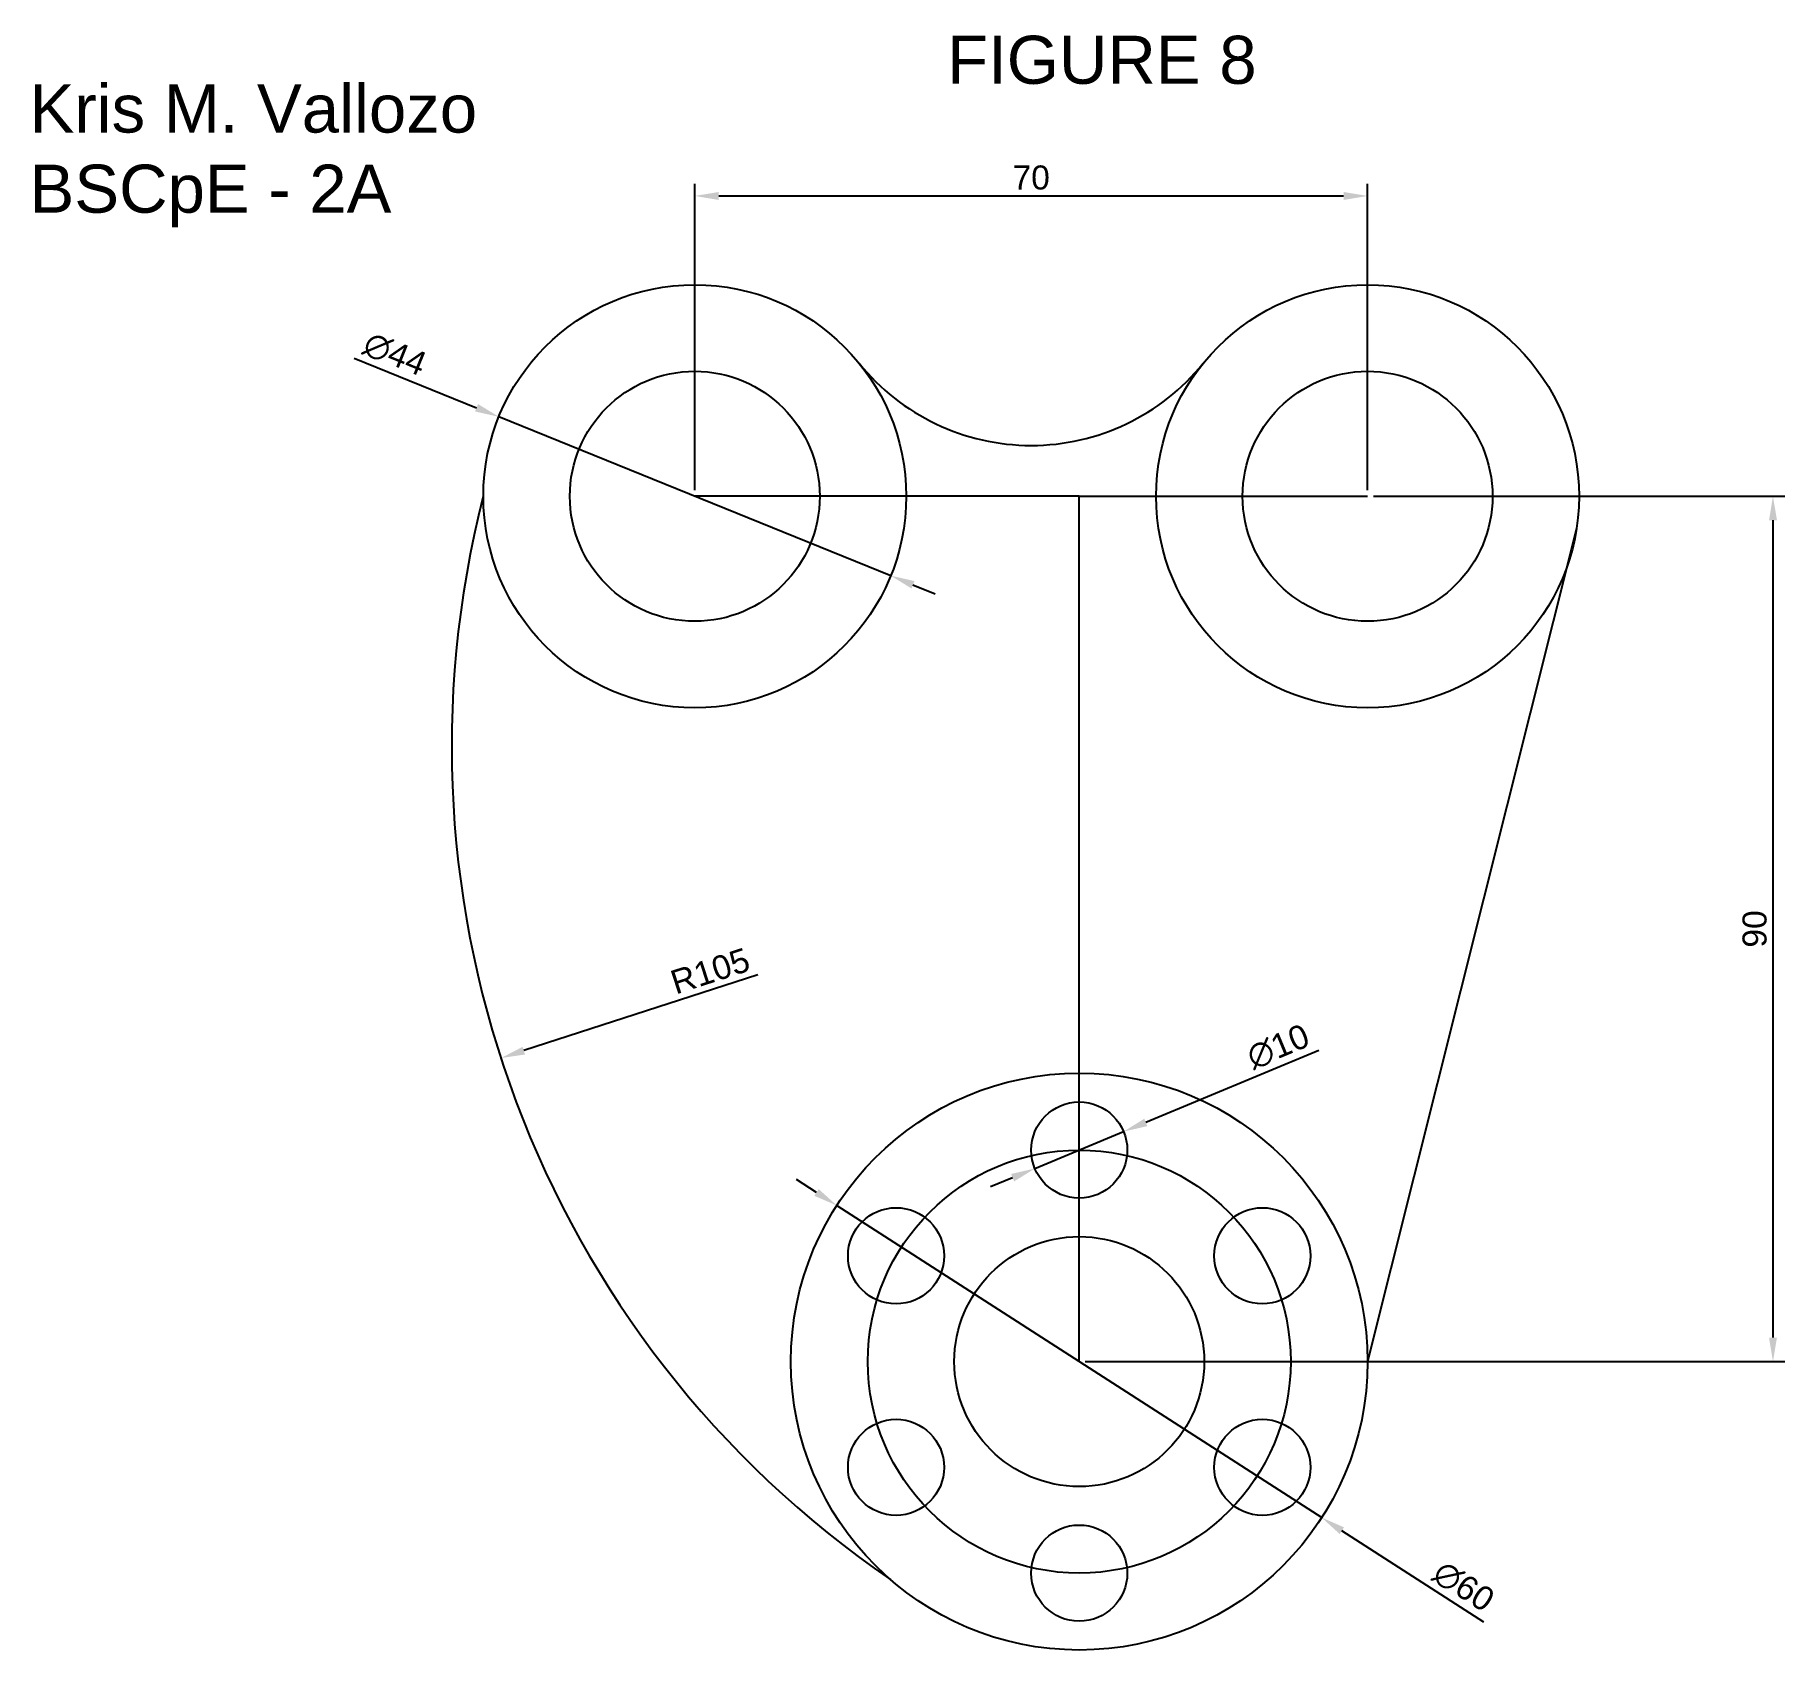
# Model space of a CAD drawing. Header units: inches. Extents: x 653 to 835, y 416 to 584.
import ezdxf

# ---------------------------------------------------------------- set-up
doc = ezdxf.new("R2010")
doc.units = ezdxf.units.IN
doc.header["$MEASUREMENT"] = 0
doc.styles.get("Standard").update_dxf_attribs({"font": 'arial.ttf'})
doc.dimstyles.new('ISO-25', dxfattribs={"dimtxt": 2.5, "dimasz": 2.5, "dimexe": 1.25, "dimexo": 0.625, "dimtad": 1, "dimtxsty": 'Standard', "dimcen": 2.5, "dimclrd": 254, "dimclre": 254, "dimclrt": 254, "dimadec": 0, "dimazin": 0, "dimtfac": 1, "dimtmove": 0, "dimatfit": 3, "dimfxl": 1, "dimarcsym": 0})

# ---------------------------------------------------------------- blocks, each defined once
blk = doc.blocks.new('*U51')
at = {"ltscale": 1e-07}
blk.add_circle((0, 0), 5, dxfattribs=at)
blk = doc.blocks.new('*U52')
at = {"color": 0, "linetype": 'ByBlock', "lineweight": -2, "transparency": 16777216}
blk.add_blockref('*U51', (4015.09, 1397.8), dxfattribs=at)
for p, rotation in [((3996.03, 1386.8), 59.99999999999999), ((4034.14, 1386.8), 300.0000000000001), ((3996.03, 1364.8), 120), ((4034.14, 1364.8), 240), ((4015.09, 1353.8), 180)]:
    blk.add_blockref('*U51', p, dxfattribs=dict(at, rotation=rotation))
blk = doc.blocks.new('*D54')
at = {"color": 254, "lineweight": -2, "ltscale": 1e-07, "transparency": 16777216}
blk.add_line((727.9, 486.14), (703.55, 478.25), dxfattribs=at)
at = {"color": 254, "ltscale": 1e-07, "transparency": 16777216}
blk.add_solid([(703.42, 478.64), (703.67, 477.85), (701.17, 477.48)], dxfattribs=at)
at = {"layer": 'Defpoints', "color": 0, "ltscale": 1e-07, "transparency": 16777216}
for p in [(801.05, 509.85), (701.17, 477.48)]:
    blk.add_point(p, dxfattribs=at)
at = {"color": 254, "ltscale": 1e-07, "transparency": 16777216, "insert": (722.94, 486.53), "char_height": 2.5, "attachment_point": 5, "rotation": 17.958}
blk.add_mtext('R105', dxfattribs=at)
blk = doc.blocks.new('*D55')
at = {"color": 254, "lineweight": -2, "ltscale": 1e-07, "transparency": 16777216}
for p, q in [((721.34, 536.54), (721.34, 568.4)), ((791.34, 536.54), (791.34, 568.4)), ((723.84, 567.15), (788.84, 567.15))]:
    blk.add_line(p, q, dxfattribs=at)
at = {"color": 254, "ltscale": 1e-07, "transparency": 16777216}
for points in [[(723.84, 567.56), (723.84, 566.73), (721.34, 567.15)], [(788.84, 567.56), (788.84, 566.73), (791.34, 567.15)]]:
    blk.add_solid(points, dxfattribs=at)
at = {"layer": 'Defpoints', "color": 0, "ltscale": 1e-07, "transparency": 16777216}
for p in [(791.34, 567.15), (721.34, 535.91), (791.34, 535.91)]:
    blk.add_point(p, dxfattribs=at)
at = {"color": 254, "ltscale": 1e-07, "transparency": 16777216, "insert": (756.34, 569.05), "char_height": 2.5, "attachment_point": 5}
blk.add_mtext('70', dxfattribs=at)
blk = doc.blocks.new('*D56')
at = {"color": 254, "lineweight": -2, "ltscale": 1e-07, "transparency": 16777216}
for p, q in [((685.9, 550.28), (698.63, 545.12)), ((741.73, 527.65), (700.95, 544.18)), ((744.04, 526.71), (746.36, 525.77))]:
    blk.add_line(p, q, dxfattribs=at)
at = {"color": 254, "ltscale": 1e-07, "transparency": 16777216}
for points in [[(698.79, 545.5), (698.48, 544.73), (700.95, 544.18)], [(744.2, 527.09), (743.89, 526.32), (741.73, 527.65)]]:
    blk.add_solid(points, dxfattribs=at)
at = {"layer": 'Defpoints', "color": 0, "ltscale": 1e-07, "transparency": 16777216}
for p in [(700.95, 544.18), (741.73, 527.65)]:
    blk.add_point(p, dxfattribs=at)
at = {"color": 254, "ltscale": 1e-07, "transparency": 16777216, "insert": (690.13, 550.69), "char_height": 2.5, "attachment_point": 5, "rotation": 337.9356}
blk.add_mtext('∅44', dxfattribs=at)
blk = doc.blocks.new('*D57')
at = {"color": 254, "lineweight": -2, "ltscale": 1e-07, "transparency": 16777216}
for p, q in [((786.28, 478.28), (768.26, 470.79)), ((756.72, 465.99), (765.96, 469.83)), ((754.41, 465.03), (752.1, 464.08))]:
    blk.add_line(p, q, dxfattribs=at)
at = {"color": 254, "ltscale": 1e-07, "transparency": 16777216}
for points in [[(768.11, 471.17), (768.42, 470.4), (765.96, 469.83)], [(754.25, 465.42), (754.57, 464.65), (756.72, 465.99)]]:
    blk.add_solid(points, dxfattribs=at)
at = {"layer": 'Defpoints', "color": 0, "ltscale": 1e-07, "transparency": 16777216}
for p in [(765.96, 469.83), (756.72, 465.99)]:
    blk.add_point(p, dxfattribs=at)
at = {"color": 254, "ltscale": 1e-07, "transparency": 16777216, "insert": (782.04, 478.65), "char_height": 2.5, "attachment_point": 5, "rotation": 22.5613}
blk.add_mtext('∅10', dxfattribs=at)
blk = doc.blocks.new('*D58')
at = {"color": 254, "lineweight": -2, "ltscale": 1e-07, "transparency": 16777216}
for p, q in [((734.01, 463.5), (731.91, 464.85)), ((736.11, 462.15), (786.57, 429.68)), ((803.43, 418.82), (788.67, 428.32))]:
    blk.add_line(p, q, dxfattribs=at)
at = {"color": 254, "ltscale": 1e-07, "transparency": 16777216}
for points in [[(734.23, 463.85), (733.78, 463.15), (736.11, 462.15)], [(788.89, 428.67), (788.44, 427.97), (786.57, 429.68)]]:
    blk.add_solid(points, dxfattribs=at)
at = {"layer": 'Defpoints', "color": 0, "ltscale": 1e-07, "transparency": 16777216}
for p in [(736.11, 462.15), (786.57, 429.68)]:
    blk.add_point(p, dxfattribs=at)
at = {"color": 254, "ltscale": 1e-07, "transparency": 16777216, "insert": (801.33, 422.52), "char_height": 2.5, "attachment_point": 5, "rotation": 327.2368}
blk.add_mtext('∅60', dxfattribs=at)
blk = doc.blocks.new('*D53')
at = {"color": 254, "lineweight": -2, "ltscale": 1e-07, "transparency": 16777216}
for p, q in [((791.96, 535.91), (834.77, 535.91)), ((833.52, 533.41), (833.52, 448.41)), ((761.96, 445.91), (834.77, 445.91))]:
    blk.add_line(p, q, dxfattribs=at)
at = {"color": 254, "ltscale": 1e-07, "transparency": 16777216}
for points in [[(833.11, 533.41), (833.94, 533.41), (833.52, 535.91)], [(833.11, 448.41), (833.94, 448.41), (833.52, 445.91)]]:
    blk.add_solid(points, dxfattribs=at)
at = {"layer": 'Defpoints', "color": 0, "ltscale": 1e-07, "transparency": 16777216}
for p in [(791.34, 535.91), (761.34, 445.91), (833.52, 445.91)]:
    blk.add_point(p, dxfattribs=at)
at = {"color": 254, "ltscale": 1e-07, "transparency": 16777216, "insert": (831.62, 490.91), "char_height": 2.5, "attachment_point": 5, "rotation": 90}
blk.add_mtext('90', dxfattribs=at)

msp = doc.modelspace()

# ---------------------------------------------------------------- linework, layer by layer
at = {"color": 9, "ltscale": 1e-07}
for p, q in [((761.34, 535.91), (721.34, 535.91)), ((761.34, 445.91), (761.34, 535.91)), ((761.34, 535.91), (791.34, 535.91))]:
    msp.add_line(p, q, dxfattribs=at)
at = {"ltscale": 1e-07}
msp.add_line((813.08, 532.57), (791.34, 445.91), dxfattribs=at)
for centre, radius in [((721.34, 535.91), 22), ((791.34, 535.91), 22), ((721.34, 535.91), 13), ((791.34, 535.91), 13), ((761.34, 445.91), 30), ((761.34, 445.91), 13)]:
    msp.add_circle(centre, radius, dxfattribs=at)
at = {"color": 9, "ltscale": 1e-07}
msp.add_circle((761.34, 445.91), 22, dxfattribs=at)
at = {"ltscale": 1e-07}
for centre, radius, start, end in [((756.34, 564.2), 23, 218.9424, 321.0576), ((801.05, 509.85), 105, 165.6281, 235.5772)]:
    msp.add_arc(centre, radius, start, end, dxfattribs=at)

# ---------------------------------------------------------------- block references
msp.add_blockref('*U52', (-3253.75, -929.89))

# ---------------------------------------------------------------- texts
at = {"ltscale": 1e-05, "char_height": 5, "attachment_point": 1}
for s, width, insert in [('\\pxt18;FIGURE 8', 61.1538, (747.59, 583.81)), ('Kris M. Vallozo\\PBSCpE - 2A', 80.5062, (652.12, 578.74))]:
    msp.add_mtext_dynamic_manual_height_columns(s, width=width, gutter_width=12.5, heights=[0], dxfattribs=dict(at, insert=insert))

# ---------------------------------------------------------------- dimensions: what is measured, and where the dimension line sits
at = {"ltscale": 1e-07}
dim = msp.add_linear_dim(base=(791.34, 567.15), p1=(721.34, 535.91), p2=(791.34, 535.91), dimstyle='ISO-25', override={"dimdec": 0, "dimtdec": 0, "dimtfillclr": 254}, dxfattribs=at)
dim.commit()
dim.dimension.update_dxf_attribs({"geometry": '*D55', "text_midpoint": (756.34, 569.05)})
for p1, p2, picture, middle in [((741.73, 527.65), (700.95, 544.18), '*D56', (689.39, 548.86)), ((756.72, 465.99), (765.96, 469.83), '*D57', (782.8, 476.83)), ((736.11, 462.15), (786.57, 429.68), '*D58', (800.26, 420.86))]:
    dim = msp.add_diameter_dim_2p(p1=p1, p2=p2, dimstyle='ISO-25', override={"dimdec": 0, "dimtdec": 0, "dimtfillclr": 254}, dxfattribs=at)
    dim.commit()
    dim.dimension.update_dxf_attribs({"geometry": picture, "text_midpoint": middle, "dimtype": 163})
dim = msp.add_linear_dim(base=(833.52, 445.91), p1=(791.34, 535.91), p2=(761.34, 445.91), angle=90, dimstyle='ISO-25', override={"dimdec": 0, "dimtdec": 0, "dimtfillclr": 254}, dxfattribs=at)
dim.commit()
dim.dimension.update_dxf_attribs({"geometry": '*D53', "text_midpoint": (831.62, 490.91)})
dim = msp.add_radius_dim(center=(801.05, 509.85), mpoint=(701.17, 477.48), dimstyle='ISO-25', override={"dimdec": 0, "dimtdec": 0, "dimtfillclr": 254}, dxfattribs=at)
dim.commit()
dim.dimension.update_dxf_attribs({"geometry": '*D54', "text_midpoint": (723.53, 484.72), "dimtype": 164})

doc.saveas('drawing.dxf')
